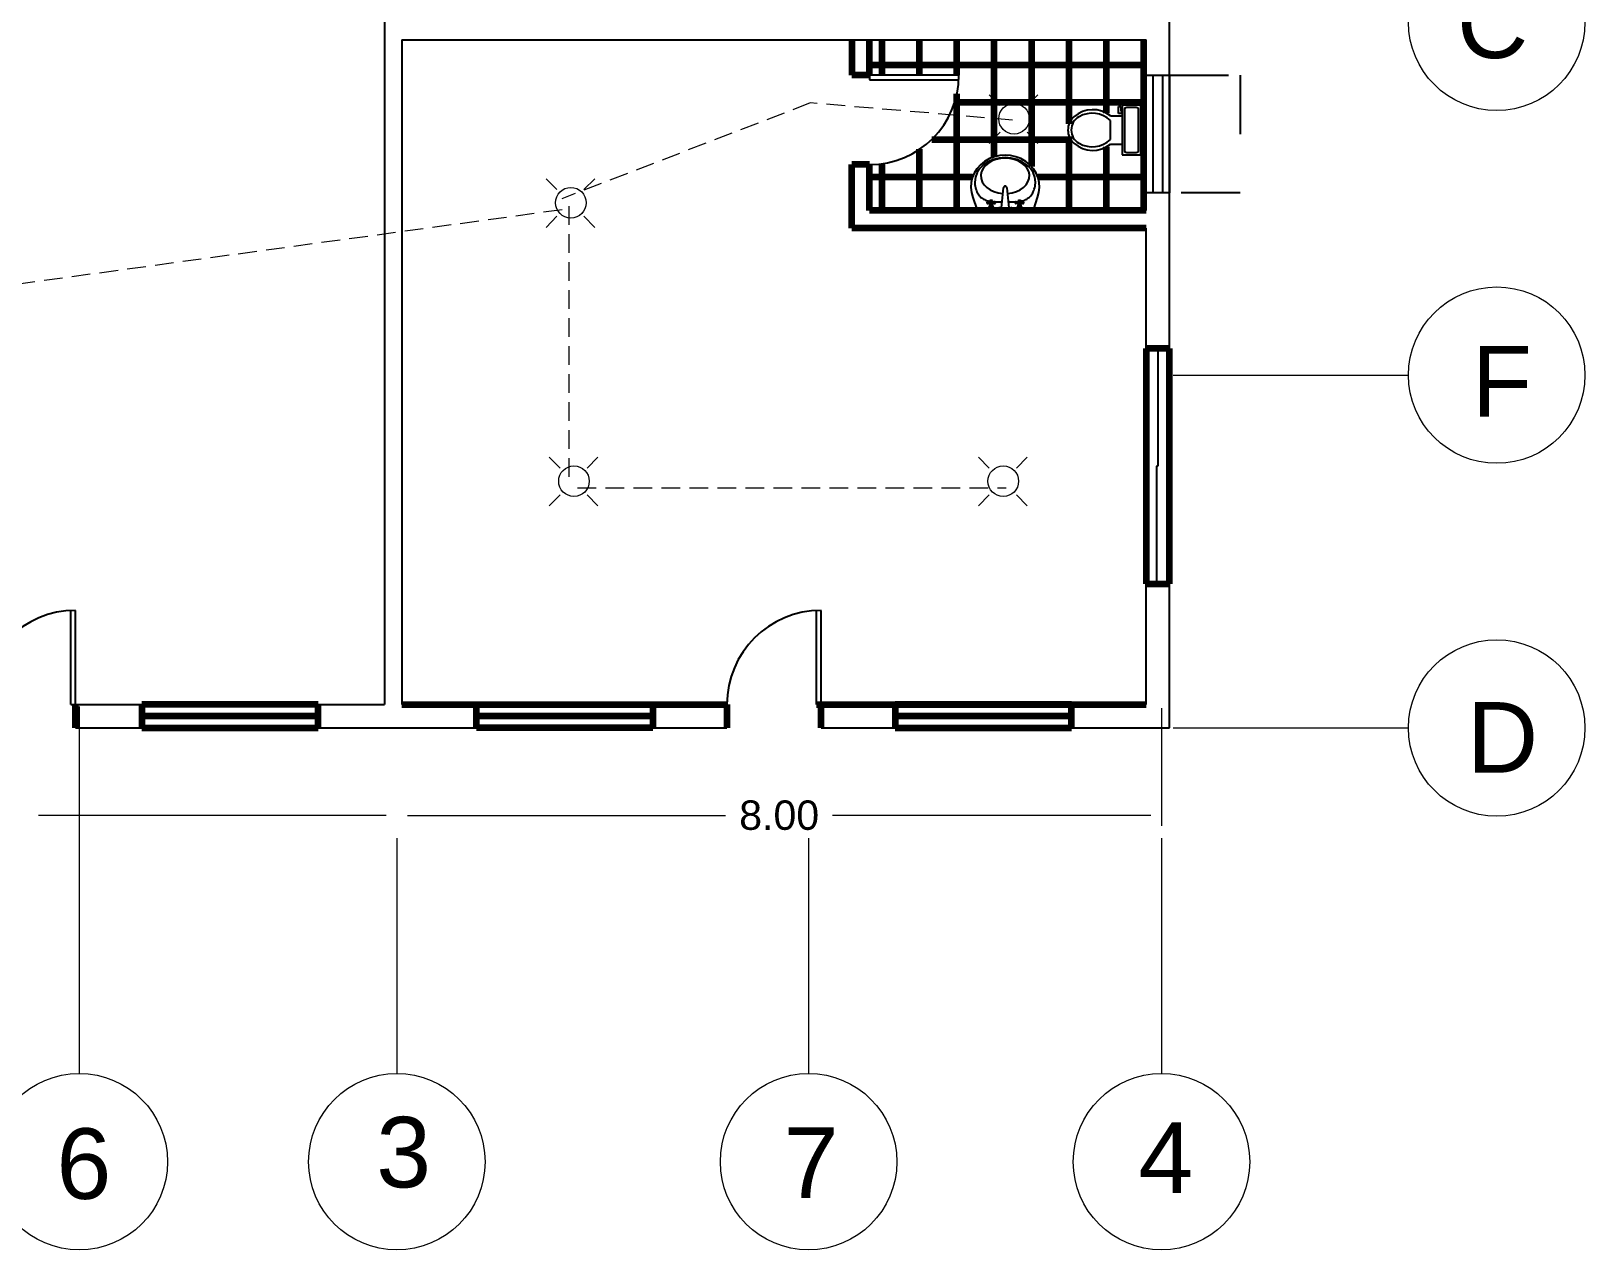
# Model space of a CAD drawing. Header units: millimetres. Extents: x 2391 to 3323, y 1596 to 2537.
# Drawn here: x 2776.39 to 2802.8, y 2343.71 to 2364.43 of the extents above; entities that cross this region are included whole.
import ezdxf

# ---------------------------------------------------------------- set-up
doc = ezdxf.new("R2010")
doc.units = ezdxf.units.MM
doc.linetypes.add('DASHED2', pattern=[9.525, 6.35, -3.175])
doc.linetypes.add('JIS_02_1.0', pattern=[2, 1, -1])
doc.layers.get('Defpoints').update_dxf_attribs({"color": 115})
for name, color, linetype in [('BATH', 171, 'Continuous'), ('dimensions', 203, 'Continuous'), ('doors', 31, 'Continuous'), ('doors and windows schedule', 11, 'Continuous'), ('Electrical symbols', 81, 'Continuous'), ('exterior wall', 140, 'Continuous'), ('interior wall', 191, 'Continuous'), ('Lightning text', 211, 'Continuous'), ('windows', 241, 'Continuous')]:
    doc.layers.add(name, color=color, linetype=linetype)
doc.styles.get("Standard").update_dxf_attribs({"font": 'arial.ttf'})

msp = doc.modelspace()

# ---------------------------------------------------------------- linework, layer by layer
at = {"color": 0, "linetype": 'ByBlock'}
for p, q in [((2794.739, 2362.989), (2794.934, 2362.989)), ((2794.874, 2363.149), (2794.914, 2363.149)), ((2794.874, 2363.029), (2794.874, 2363.149)), ((2794.934, 2363.029), (2794.874, 2363.029)), ((2794.914, 2363.149), (2794.914, 2363.069)), ((2794.914, 2363.069), (2794.934, 2363.069)), ((2794.934, 2363.169), (2794.934, 2362.329)), ((2795.254, 2363.169), (2794.934, 2363.169)), ((2794.974, 2363.089), (2794.974, 2362.409)), ((2795.174, 2363.129), (2795.014, 2363.129)), ((2795.214, 2362.409), (2795.214, 2363.089)), ((2795.254, 2362.329), (2795.254, 2363.169)), ((2794.739, 2362.589), (2794.739, 2362.909)), ((2794.739, 2362.509), (2794.934, 2362.509)), ((2794.934, 2362.329), (2795.254, 2362.329)), ((2795.014, 2362.369), (2795.174, 2362.369)), ((2792.43, 2361.86), (2792.431, 2361.846)), ((2792.431, 2361.846), (2792.434, 2361.82)), ((2792.434, 2361.82), (2792.438, 2361.794)), ((2792.438, 2361.794), (2792.444, 2361.769)), ((2792.444, 2361.769), (2792.451, 2361.745)), ((2792.451, 2361.745), (2792.458, 2361.722)), ((2792.458, 2361.722), (2792.467, 2361.7)), ((2792.467, 2361.7), (2792.476, 2361.681)), ((2792.467, 2361.7), (2792.467, 2361.7)), ((2792.476, 2361.681), (2792.486, 2361.662)), ((2792.486, 2361.662), (2792.497, 2361.646)), ((2792.497, 2361.646), (2792.509, 2361.631)), ((2792.509, 2361.631), (2792.522, 2361.617)), ((2792.522, 2361.617), (2792.535, 2361.604)), ((2792.887, 2361.427), (2792.917, 2361.765)), ((2792.918, 2361.774), (2792.917, 2361.765)), ((2792.922, 2361.782), (2792.918, 2361.774)), ((2792.929, 2361.789), (2792.922, 2361.782)), ((2792.937, 2361.793), (2792.929, 2361.789)), ((2792.947, 2361.795), (2792.937, 2361.793)), ((2792.956, 2361.793), (2792.947, 2361.795)), ((2792.964, 2361.789), (2792.956, 2361.793)), ((2792.971, 2361.782), (2792.964, 2361.789)), ((2792.975, 2361.774), (2792.971, 2361.782)), ((2792.977, 2361.765), (2792.975, 2361.774)), ((2792.977, 2361.765), (2793.007, 2361.427)), ((2793.358, 2361.604), (2793.371, 2361.617)), ((2793.371, 2361.617), (2793.384, 2361.631)), ((2793.384, 2361.631), (2793.396, 2361.646)), ((2793.396, 2361.646), (2793.407, 2361.662)), ((2793.407, 2361.662), (2793.417, 2361.681)), ((2793.417, 2361.681), (2793.426, 2361.7)), ((2793.426, 2361.7), (2793.435, 2361.722)), ((2793.426, 2361.7), (2793.426, 2361.7)), ((2793.435, 2361.722), (2793.442, 2361.745)), ((2793.442, 2361.745), (2793.449, 2361.769)), ((2793.449, 2361.769), (2793.455, 2361.794)), ((2793.455, 2361.794), (2793.459, 2361.82)), ((2793.459, 2361.82), (2793.462, 2361.846)), ((2793.462, 2361.846), (2793.463, 2361.86)), ((2792.399, 2361.601), (2792.464, 2361.405)), ((2792.535, 2361.604), (2792.549, 2361.593)), ((2792.549, 2361.593), (2792.564, 2361.583)), ((2792.564, 2361.583), (2792.579, 2361.573)), ((2792.564, 2361.583), (2792.564, 2361.583)), ((2792.579, 2361.573), (2792.595, 2361.565)), ((2792.595, 2361.565), (2792.611, 2361.558)), ((2792.611, 2361.558), (2792.628, 2361.552)), ((2792.627, 2361.416), (2792.617, 2361.405)), ((2792.637, 2361.421), (2792.627, 2361.416)), ((2792.628, 2361.552), (2792.645, 2361.547)), ((2792.636, 2361.52), (2792.634, 2361.512)), ((2792.634, 2361.512), (2792.636, 2361.504)), ((2792.641, 2361.525), (2792.636, 2361.52)), ((2792.636, 2361.504), (2792.641, 2361.499)), ((2792.649, 2361.422), (2792.637, 2361.421)), ((2792.649, 2361.527), (2792.641, 2361.525)), ((2792.641, 2361.499), (2792.649, 2361.497)), ((2792.641, 2361.422), (2792.654, 2361.425)), ((2792.645, 2361.547), (2792.661, 2361.542)), ((2792.656, 2361.525), (2792.649, 2361.527)), ((2792.649, 2361.497), (2792.656, 2361.499)), ((2792.769, 2361.422), (2792.649, 2361.422)), ((2792.654, 2361.425), (2792.665, 2361.43)), ((2792.662, 2361.52), (2792.656, 2361.525)), ((2792.656, 2361.499), (2792.662, 2361.504)), ((2792.661, 2361.542), (2792.678, 2361.539)), ((2792.662, 2361.52), (2792.679, 2361.52)), ((2792.664, 2361.512), (2792.662, 2361.52)), ((2792.662, 2361.504), (2792.664, 2361.512)), ((2792.679, 2361.504), (2792.662, 2361.504)), ((2792.665, 2361.43), (2792.675, 2361.439)), ((2792.675, 2361.439), (2792.682, 2361.45)), ((2792.678, 2361.539), (2792.685, 2361.537)), ((2792.681, 2361.527), (2792.679, 2361.512)), ((2792.679, 2361.512), (2792.681, 2361.497)), ((2792.679, 2361.444), (2792.739, 2361.444)), ((2792.686, 2361.542), (2792.681, 2361.527)), ((2792.681, 2361.497), (2792.686, 2361.482)), ((2792.682, 2361.45), (2792.686, 2361.462)), ((2792.697, 2361.548), (2792.686, 2361.542)), ((2792.731, 2361.482), (2792.686, 2361.482)), ((2792.686, 2361.482), (2792.686, 2361.475)), ((2792.686, 2361.462), (2792.686, 2361.475)), ((2792.686, 2361.475), (2792.731, 2361.475)), ((2792.696, 2361.52), (2792.694, 2361.512)), ((2792.694, 2361.512), (2792.696, 2361.504)), ((2792.701, 2361.525), (2792.696, 2361.52)), ((2792.696, 2361.504), (2792.701, 2361.499)), ((2792.709, 2361.549), (2792.697, 2361.548)), ((2792.709, 2361.527), (2792.701, 2361.525)), ((2792.701, 2361.499), (2792.709, 2361.497)), ((2792.721, 2361.548), (2792.709, 2361.549)), ((2792.716, 2361.525), (2792.709, 2361.527)), ((2792.709, 2361.497), (2792.716, 2361.499)), ((2792.722, 2361.52), (2792.716, 2361.525)), ((2792.716, 2361.499), (2792.722, 2361.504)), ((2792.731, 2361.542), (2792.721, 2361.548)), ((2792.724, 2361.512), (2792.722, 2361.52)), ((2792.722, 2361.504), (2792.724, 2361.512)), ((2792.737, 2361.527), (2792.731, 2361.542)), ((2792.731, 2361.482), (2792.737, 2361.497)), ((2792.731, 2361.475), (2792.731, 2361.482)), ((2792.731, 2361.475), (2792.732, 2361.461)), ((2792.732, 2361.461), (2792.737, 2361.448)), ((2792.736, 2361.531), (2792.755, 2361.53)), ((2792.739, 2361.512), (2792.737, 2361.527)), ((2792.737, 2361.497), (2792.739, 2361.512)), ((2792.737, 2361.448), (2792.745, 2361.436)), ((2792.739, 2361.52), (2792.756, 2361.52)), ((2792.739, 2361.504), (2792.756, 2361.504)), ((2792.745, 2361.436), (2792.756, 2361.427)), ((2792.756, 2361.52), (2792.754, 2361.512)), ((2792.754, 2361.512), (2792.756, 2361.504)), ((2792.755, 2361.53), (2792.769, 2361.529)), ((2792.761, 2361.525), (2792.756, 2361.52)), ((2792.756, 2361.504), (2792.761, 2361.499)), ((2792.756, 2361.427), (2792.769, 2361.422)), ((2792.769, 2361.527), (2792.761, 2361.525)), ((2792.761, 2361.499), (2792.769, 2361.497)), ((2792.769, 2361.529), (2792.784, 2361.529)), ((2792.776, 2361.525), (2792.769, 2361.527)), ((2792.769, 2361.497), (2792.776, 2361.499)), ((2792.785, 2361.416), (2792.769, 2361.422)), ((2792.782, 2361.52), (2792.776, 2361.525)), ((2792.776, 2361.499), (2792.782, 2361.504)), ((2792.784, 2361.512), (2792.782, 2361.52)), ((2792.782, 2361.504), (2792.784, 2361.512)), ((2792.784, 2361.529), (2792.799, 2361.529)), ((2792.803, 2361.405), (2792.785, 2361.416)), ((2792.799, 2361.529), (2792.815, 2361.529)), ((2792.815, 2361.529), (2792.83, 2361.529)), ((2792.815, 2361.529), (2792.815, 2361.529)), ((2792.83, 2361.529), (2792.846, 2361.529)), ((2792.837, 2361.419), (2792.834, 2361.412)), ((2792.834, 2361.412), (2792.834, 2361.405)), ((2792.842, 2361.424), (2792.837, 2361.419)), ((2792.849, 2361.427), (2792.842, 2361.424)), ((2792.846, 2361.529), (2792.862, 2361.529)), ((2792.857, 2361.427), (2792.849, 2361.427)), ((2792.887, 2361.427), (2792.857, 2361.427)), ((2792.862, 2361.529), (2792.878, 2361.529)), ((2792.878, 2361.529), (2792.896, 2361.529)), ((2792.887, 2361.427), (2793.007, 2361.427)), ((2792.998, 2361.529), (2793.016, 2361.529)), ((2793.007, 2361.427), (2793.044, 2361.427)), ((2793.016, 2361.529), (2793.031, 2361.529)), ((2793.031, 2361.529), (2793.046, 2361.529)), ((2793.051, 2361.427), (2793.044, 2361.427)), ((2793.046, 2361.529), (2793.061, 2361.529)), ((2793.058, 2361.424), (2793.051, 2361.427)), ((2793.063, 2361.419), (2793.058, 2361.424)), ((2793.061, 2361.529), (2793.077, 2361.529)), ((2793.061, 2361.529), (2793.061, 2361.529)), ((2793.066, 2361.412), (2793.063, 2361.419)), ((2793.067, 2361.405), (2793.066, 2361.412)), ((2793.077, 2361.529), (2793.093, 2361.529)), ((2793.093, 2361.529), (2793.109, 2361.529)), ((2793.107, 2361.416), (2793.097, 2361.405)), ((2793.117, 2361.421), (2793.107, 2361.416)), ((2793.109, 2361.529), (2793.126, 2361.529)), ((2793.116, 2361.52), (2793.114, 2361.512)), ((2793.114, 2361.512), (2793.116, 2361.504)), ((2793.122, 2361.525), (2793.116, 2361.52)), ((2793.116, 2361.504), (2793.122, 2361.499)), ((2793.129, 2361.422), (2793.117, 2361.421)), ((2793.129, 2361.527), (2793.122, 2361.525)), ((2793.122, 2361.499), (2793.129, 2361.497)), ((2793.122, 2361.422), (2793.134, 2361.425)), ((2793.126, 2361.529), (2793.143, 2361.53)), ((2793.137, 2361.525), (2793.129, 2361.527)), ((2793.129, 2361.497), (2793.137, 2361.499)), ((2793.249, 2361.422), (2793.129, 2361.422)), ((2793.134, 2361.425), (2793.145, 2361.43)), ((2793.142, 2361.52), (2793.137, 2361.525)), ((2793.137, 2361.499), (2793.142, 2361.504)), ((2793.144, 2361.512), (2793.142, 2361.52)), ((2793.142, 2361.52), (2793.16, 2361.52)), ((2793.142, 2361.504), (2793.144, 2361.512)), ((2793.16, 2361.504), (2793.142, 2361.504)), ((2793.143, 2361.53), (2793.16, 2361.531)), ((2793.145, 2361.43), (2793.155, 2361.439)), ((2793.155, 2361.439), (2793.162, 2361.45)), ((2793.161, 2361.527), (2793.159, 2361.512)), ((2793.159, 2361.512), (2793.161, 2361.497)), ((2793.159, 2361.444), (2793.219, 2361.444)), ((2793.16, 2361.531), (2793.163, 2361.532)), ((2793.167, 2361.542), (2793.161, 2361.527)), ((2793.161, 2361.497), (2793.167, 2361.482)), ((2793.162, 2361.45), (2793.166, 2361.462)), ((2793.166, 2361.462), (2793.167, 2361.475)), ((2793.177, 2361.548), (2793.167, 2361.542)), ((2793.212, 2361.482), (2793.167, 2361.482)), ((2793.167, 2361.482), (2793.167, 2361.475)), ((2793.167, 2361.475), (2793.212, 2361.475)), ((2793.176, 2361.52), (2793.174, 2361.512)), ((2793.174, 2361.512), (2793.176, 2361.504)), ((2793.182, 2361.525), (2793.176, 2361.52)), ((2793.176, 2361.504), (2793.182, 2361.499)), ((2793.189, 2361.549), (2793.177, 2361.548)), ((2793.189, 2361.527), (2793.182, 2361.525)), ((2793.182, 2361.499), (2793.189, 2361.497)), ((2793.201, 2361.548), (2793.189, 2361.549)), ((2793.197, 2361.525), (2793.189, 2361.527)), ((2793.189, 2361.497), (2793.197, 2361.499)), ((2793.202, 2361.52), (2793.197, 2361.525)), ((2793.197, 2361.499), (2793.202, 2361.504)), ((2793.212, 2361.542), (2793.201, 2361.548)), ((2793.204, 2361.512), (2793.202, 2361.52)), ((2793.202, 2361.504), (2793.204, 2361.512)), ((2793.217, 2361.527), (2793.212, 2361.542)), ((2793.212, 2361.482), (2793.217, 2361.497)), ((2793.212, 2361.475), (2793.212, 2361.482)), ((2793.212, 2361.475), (2793.213, 2361.461)), ((2793.213, 2361.539), (2793.23, 2361.542)), ((2793.213, 2361.461), (2793.217, 2361.448)), ((2793.219, 2361.512), (2793.217, 2361.527)), ((2793.217, 2361.497), (2793.219, 2361.512)), ((2793.217, 2361.448), (2793.225, 2361.436)), ((2793.219, 2361.52), (2793.236, 2361.52)), ((2793.219, 2361.504), (2793.236, 2361.504)), ((2793.225, 2361.436), (2793.236, 2361.427)), ((2793.23, 2361.542), (2793.247, 2361.547)), ((2793.236, 2361.52), (2793.234, 2361.512)), ((2793.234, 2361.512), (2793.236, 2361.504)), ((2793.242, 2361.525), (2793.236, 2361.52)), ((2793.236, 2361.504), (2793.242, 2361.499)), ((2793.236, 2361.427), (2793.249, 2361.422)), ((2793.249, 2361.527), (2793.242, 2361.525)), ((2793.242, 2361.499), (2793.249, 2361.497)), ((2793.247, 2361.547), (2793.265, 2361.552)), ((2793.257, 2361.525), (2793.249, 2361.527)), ((2793.249, 2361.497), (2793.257, 2361.499)), ((2793.265, 2361.416), (2793.249, 2361.422)), ((2793.262, 2361.52), (2793.257, 2361.525)), ((2793.257, 2361.499), (2793.262, 2361.504)), ((2793.264, 2361.512), (2793.262, 2361.52)), ((2793.262, 2361.504), (2793.264, 2361.512)), ((2793.265, 2361.552), (2793.281, 2361.558)), ((2793.283, 2361.405), (2793.265, 2361.416)), ((2793.281, 2361.558), (2793.298, 2361.565)), ((2793.298, 2361.565), (2793.314, 2361.573)), ((2793.314, 2361.573), (2793.329, 2361.583)), ((2793.329, 2361.583), (2793.344, 2361.593)), ((2793.329, 2361.583), (2793.329, 2361.583)), ((2793.344, 2361.593), (2793.358, 2361.604)), ((2793.494, 2361.601), (2793.429, 2361.405))]:
    msp.add_line(p, q, dxfattribs=at)
for centre, radius, start, end in [((2794.314, 2362.749), 0.3, 131.0789, 228.9209), ((2794.331, 2362.749), 0.26, 119.5765, 240.4233), ((2794.436, 2362.608), 0.487, 51.4691, 131.0789), ((2794.427, 2362.581), 0.453, 46.3677, 119.5765), ((2795.009, 2363.094), 0.0354, 81.8699, 188.1301), ((2795.179, 2363.094), 0.0354, 351.8699, 98.1301), ((2794.436, 2362.89), 0.487, 228.9209, 308.5307), ((2794.427, 2362.917), 0.453, 240.4233, 313.6321), ((2795.009, 2362.404), 0.0354, 171.8699, 278.1301), ((2795.179, 2362.404), 0.0354, 261.8699, 8.1301)]:
    msp.add_arc(centre, radius, start, end, dxfattribs=at)
for centre, major_axis, ratio, start_param, end_param in [((2792.947, 2361.787), (-0.584, 0), 0.916316, 2.786438, 6.63834), ((2792.947, 2361.86), (-0.517, 0), 0.815274, 3.141593, 6.283185), ((2792.947, 2361.97), (-0.412, 0), 0.730435, 1.664123, 7.760732)]:
    msp.add_ellipse(centre, major_axis=major_axis, ratio=ratio, start_param=start_param, end_param=end_param, dxfattribs=at)
at = {"layer": 'BATH', "linetype": 'Continuous', "lineweight": 100}
for p, q in [((2790.858, 2363.681), (2790.858, 2364.281)), ((2791.493, 2363.681), (2791.493, 2364.281)), ((2792.128, 2363.681), (2792.128, 2364.281)), ((2792.763, 2362.295), (2792.763, 2364.281)), ((2793.398, 2362.126), (2793.398, 2364.281)), ((2794.033, 2362.856), (2794.033, 2364.281)), ((2794.668, 2363.036), (2794.668, 2364.281)), ((2795.303, 2361.381), (2795.303, 2364.281)), ((2790.642, 2363.859), (2795.342, 2363.859)), ((2792.092, 2363.224), (2795.342, 2363.224)), ((2792.128, 2361.381), (2792.128, 2363.363)), ((2791.493, 2361.381), (2791.493, 2362.422)), ((2791.699, 2362.589), (2794.06, 2362.589)), ((2794.033, 2361.381), (2794.033, 2362.641)), ((2794.668, 2361.381), (2794.668, 2362.462)), ((2795.254, 2362.589), (2795.342, 2362.589)), ((2790.858, 2361.381), (2790.858, 2362.177)), ((2790.642, 2361.954), (2792.391, 2361.954)), ((2793.502, 2361.954), (2795.342, 2361.954))]:
    msp.add_line(p, q, dxfattribs=at)
at = {"layer": 'Defpoints', "linetype": 'DASHED2', "lineweight": 13, "ltscale": 0.05}
for p, q in [((2789.634, 2363.209), (2785.409, 2361.58)), ((2793.073, 2362.918), (2789.634, 2363.209)), ((2775.19, 2360), (2785.514, 2361.412)), ((2785.53, 2361.455), (2785.53, 2356.705)), ((2785.674, 2356.665), (2792.966, 2356.665))]:
    msp.add_line(p, q, dxfattribs=at)
at = {"layer": 'dimensions', "lineweight": 13}
for p, q in [((2795.605, 2352.919), (2795.605, 2350.915)), ((2782.425, 2351.095), (2776.514, 2351.095)), ((2782.785, 2351.095), (2788.195, 2351.095)), ((2795.425, 2351.095), (2790.014, 2351.095))]:
    msp.add_line(p, q, dxfattribs=at)
at = {"layer": 'doors'}
for p, q in [((2792.162, 2363.681), (2790.642, 2363.681)), ((2790.642, 2363.681), (2790.642, 2363.601)), ((2790.642, 2363.681), (2790.642, 2363.601)), ((2790.642, 2363.601), (2792.16, 2363.601)), ((2777.062, 2352.981), (2777.062, 2354.579)), ((2777.142, 2352.981), (2777.142, 2354.581)), ((2789.737, 2352.981), (2789.737, 2354.579)), ((2789.817, 2352.981), (2789.817, 2354.581)), ((2777.062, 2352.981), (2777.142, 2352.981))]:
    msp.add_line(p, q, dxfattribs=at)
at = {"layer": 'doors', "lineweight": 100}
msp.add_line((2789.737, 2352.981), (2789.817, 2352.981), dxfattribs=at)
at = {"layer": 'doors'}
for centre, radius, start, end in [((2790.642, 2363.681), 1.52, 270, 0), ((2777.142, 2352.981), 1.6, 90, 180), ((2789.817, 2352.981), 1.6, 90, 180)]:
    msp.add_arc(centre, radius, start, end, dxfattribs=at)
at = {"layer": 'Electrical symbols', "lineweight": 18}
for p, q in [((2792.86, 2363.163), (2792.677, 2363.346)), ((2793.321, 2363.163), (2793.504, 2363.346)), ((2792.86, 2362.71), (2792.677, 2362.519)), ((2793.321, 2362.71), (2793.504, 2362.519)), ((2785.325, 2361.735), (2785.142, 2361.918)), ((2785.786, 2361.735), (2785.969, 2361.918)), ((2785.325, 2361.282), (2785.142, 2361.092)), ((2785.786, 2361.282), (2785.969, 2361.092)), ((2785.379, 2357), (2785.196, 2357.183)), ((2785.84, 2357), (2786.022, 2357.183)), ((2792.677, 2357), (2792.495, 2357.183)), ((2793.138, 2357), (2793.321, 2357.183)), ((2785.379, 2356.546), (2785.196, 2356.356)), ((2785.84, 2356.546), (2786.022, 2356.356)), ((2792.677, 2356.546), (2792.495, 2356.356)), ((2793.138, 2356.546), (2793.321, 2356.356))]:
    msp.add_line(p, q, dxfattribs=at)
for centre in [(2793.098, 2362.94), (2785.563, 2361.512), (2785.616, 2356.777), (2792.915, 2356.777)]:
    msp.add_circle(centre, 0.26, dxfattribs=at)
at = {"layer": 'exterior wall'}
for p, q in [((2795.742, 2352.581), (2795.742, 2382.581)), ((2795.342, 2361.381), (2795.342, 2364.281)), ((2795.342, 2352.981), (2795.342, 2361.081)), ((2777.142, 2352.981), (2782.392, 2352.981)), ((2777.142, 2352.581), (2788.217, 2352.581)), ((2789.817, 2352.581), (2795.742, 2352.581))]:
    msp.add_line(p, q, dxfattribs=at)
at = {"layer": 'exterior wall', "lineweight": 100}
for p, q in [((2777.142, 2352.581), (2777.142, 2352.981)), ((2782.692, 2352.981), (2788.217, 2352.981)), ((2788.217, 2352.981), (2788.217, 2352.581)), ((2789.817, 2352.981), (2795.342, 2352.981)), ((2789.817, 2352.581), (2789.817, 2352.981))]:
    msp.add_line(p, q, dxfattribs=at)
at = {"layer": 'interior wall'}
for p, q in [((2782.392, 2364.581), (2782.392, 2352.981)), ((2782.692, 2364.281), (2795.342, 2364.281)), ((2782.692, 2364.281), (2782.692, 2352.981))]:
    msp.add_line(p, q, dxfattribs=at)
at = {"layer": 'interior wall', "lineweight": 100}
for p, q in [((2790.342, 2364.281), (2790.342, 2363.681)), ((2790.642, 2363.681), (2790.642, 2364.281)), ((2790.642, 2363.681), (2790.342, 2363.681)), ((2790.342, 2361.081), (2790.342, 2362.161)), ((2790.642, 2362.161), (2790.342, 2362.161)), ((2790.642, 2361.381), (2790.642, 2362.161)), ((2795.342, 2361.381), (2790.642, 2361.381)), ((2795.342, 2361.081), (2790.342, 2361.081))]:
    msp.add_line(p, q, dxfattribs=at)
at = {"layer": 'Lightning text', "linetype": 'ByBlock', "lineweight": 13, "ltscale": 0.02}
for p, q in [((2795.805, 2358.581), (2799.805, 2358.581)), ((2777.205, 2352.947), (2777.205, 2346.705)), ((2795.805, 2352.581), (2799.805, 2352.581)), ((2782.605, 2350.705), (2782.605, 2346.705)), ((2789.605, 2350.705), (2789.605, 2346.705)), ((2795.605, 2350.705), (2795.605, 2346.705))]:
    msp.add_line(p, q, dxfattribs=at)
for centre in [(2801.305, 2364.581), (2801.305, 2358.581), (2801.305, 2352.581), (2777.205, 2345.205), (2782.605, 2345.205), (2789.605, 2345.205), (2795.605, 2345.205)]:
    msp.add_circle(centre, 1.5, dxfattribs=at)
at = {"layer": 'windows'}
for p, q in [((2795.342, 2361.681), (2795.342, 2363.681)), ((2795.342, 2363.681), (2795.742, 2363.681)), ((2795.462, 2361.681), (2795.462, 2363.681)), ((2795.622, 2363.681), (2795.622, 2361.681)), ((2795.742, 2363.681), (2795.742, 2361.681)), ((2795.742, 2361.681), (2795.342, 2361.681)), ((2795.542, 2359.031), (2795.542, 2357.031)), ((2795.542, 2357.031), (2795.522, 2357.031)), ((2795.522, 2357.031), (2795.522, 2355.031))]:
    msp.add_line(p, q, dxfattribs=at)
at = {"layer": 'windows', "linetype": 'JIS_02_1.0'}
for p, q in [((2795.742, 2363.681), (2796.942, 2363.681)), ((2796.942, 2363.681), (2796.942, 2361.681)), ((2796.942, 2361.681), (2795.742, 2361.681))]:
    msp.add_line(p, q, dxfattribs=at)
at = {"layer": 'windows', "lineweight": 100}
for p, q in [((2795.742, 2359.031), (2795.342, 2359.031)), ((2795.342, 2359.031), (2795.342, 2355.031)), ((2795.742, 2355.031), (2795.742, 2359.031)), ((2795.342, 2355.031), (2795.742, 2355.031)), ((2781.267, 2352.981), (2778.267, 2352.981)), ((2778.267, 2352.981), (2778.267, 2352.581)), ((2781.267, 2352.581), (2781.267, 2352.981)), ((2783.957, 2352.581), (2783.957, 2352.981)), ((2783.957, 2352.981), (2786.957, 2352.981)), ((2786.957, 2352.981), (2786.957, 2352.581)), ((2794.077, 2352.981), (2791.077, 2352.981)), ((2791.077, 2352.981), (2791.077, 2352.581)), ((2794.077, 2352.581), (2794.077, 2352.981)), ((2781.267, 2352.781), (2778.267, 2352.781)), ((2786.957, 2352.781), (2783.957, 2352.781)), ((2794.077, 2352.781), (2791.077, 2352.781)), ((2778.267, 2352.581), (2781.267, 2352.581)), ((2786.957, 2352.581), (2783.957, 2352.581)), ((2791.077, 2352.581), (2794.077, 2352.581))]:
    msp.add_line(p, q, dxfattribs=at)

# ---------------------------------------------------------------- texts
at = {"layer": 'dimensions', "lineweight": 13, "insert": (2789.105, 2351.095), "char_height": 0.5, "attachment_point": 5}
msp.add_mtext('\\A1;8.00', dxfattribs=at)
at = {"layer": 'doors and windows schedule'}
for s, p in [('C', (2800.629, 2363.972)), ('F', (2800.882, 2357.876)), ('D', (2800.798, 2351.821)), ('6', (2776.817, 2344.573)), ('3', (2782.254, 2344.768)), ('7', (2789.182, 2344.59)), ('4', (2795.214, 2344.673))]:
    msp.add_text(s, height=1.2, dxfattribs=at).set_placement(p)

doc.saveas('drawing.dxf')
